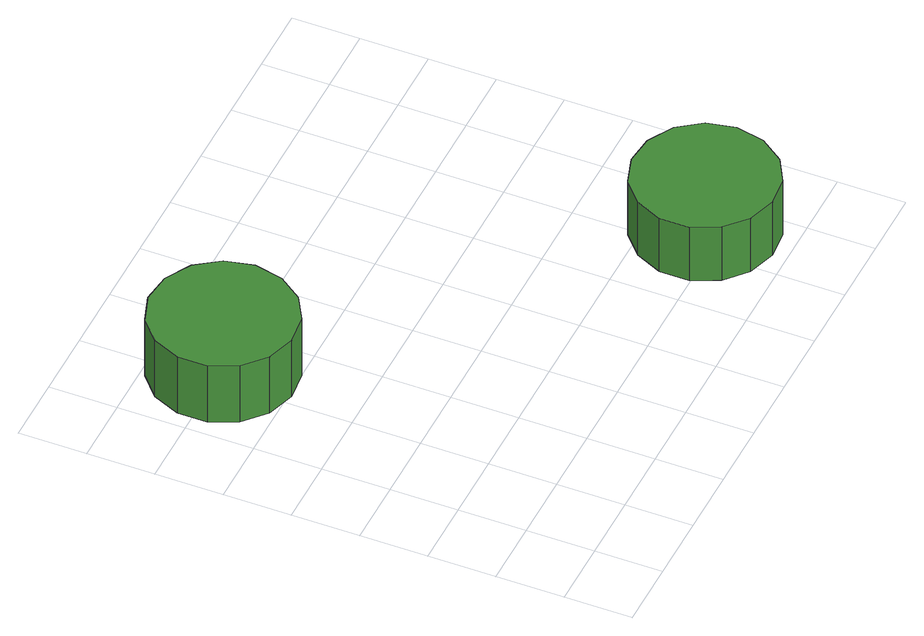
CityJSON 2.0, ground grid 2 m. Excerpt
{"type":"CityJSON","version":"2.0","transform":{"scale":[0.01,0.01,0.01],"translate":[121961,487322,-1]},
"CityObjects":{
"tree1":{"type":"SolitaryVegetationObject","attributes":{"function":"something"},"geometry":[{"type":"MultiSurface","lod":"1","boundaries":[[[0,1,2,3,4,5,6,7,8,9,10,11,12,13,14]],[[15,16,17,18,19,20,21,22,23,24,25,26,27,28,29]],[[0,29,28,1]],[[1,28,27,2]],[[2,27,26,3]],[[3,26,25,4]],[[4,25,24,5]],[[5,24,23,6]],[[6,23,22,7]],[[7,22,21,8]],[[8,21,20,9]],[[9,20,19,10]],[[10,19,18,11]],[[11,18,17,12]],[[12,17,16,13]],[[13,16,15,14]],[[14,15,29,0]]]}]},
"tree2":{"type":"SolitaryVegetationObject","attributes":{"function":"something"},"geometry":[{"type":"MultiSurface","lod":"1","boundaries":[[[30,31,32,33,34,35,36,37,38,39,40,41,42,43,44]],[[45,46,47,48,49,50,51,52,53,54,55,56,57,58,59]],[[30,59,58,31]],[[31,58,57,32]],[[32,57,56,33]],[[33,56,55,34]],[[34,55,54,35]],[[35,54,53,36]],[[36,53,52,37]],[[37,52,51,38]],[[38,51,50,39]],[[39,50,49,40]],[[40,49,48,41]],[[41,48,47,42]],[[42,47,46,43]],[[43,46,45,44]],[[44,45,59,30]]]}]}
},
"vertices":[
[465,1201,269],[446,1287,269],[395,1358,269],[319,1402,269],[231,1412,269],[148,1384,269],[82,1326,269],[47,1245,269],[47,1157,269],[82,1077,269],[148,1018,269],[231,991,269],[319,1000,269],[395,1044,269],[446,1115,269],[446,1115,66],[395,1044,66],[319,1000,66],[231,991,66],[148,1018,66],[82,1077,66],[47,1157,66],[47,1245,66],[82,1326,66],[148,1384,66],[231,1412,66],[319,1402,66],[395,1358,66],[446,1287,66],[465,1201,66],
[1498,249,259],[1480,334,259],[1429,404,259],[1353,447,259],[1267,456,259],[1184,430,259],[1120,371,259],[1084,292,259],[1084,205,259],[1120,126,259],[1184,68,259],[1267,41,259],[1353,50,259],[1429,93,259],[1480,164,259],[1480,164,66],[1429,93,66],[1353,50,66],[1267,41,66],[1184,68,66],[1120,126,66],[1084,205,66],[1084,292,66],[1120,371,66],[1184,430,66],[1267,456,66],[1353,447,66],[1429,404,66],[1480,334,66],[1498,249,66]
]}
